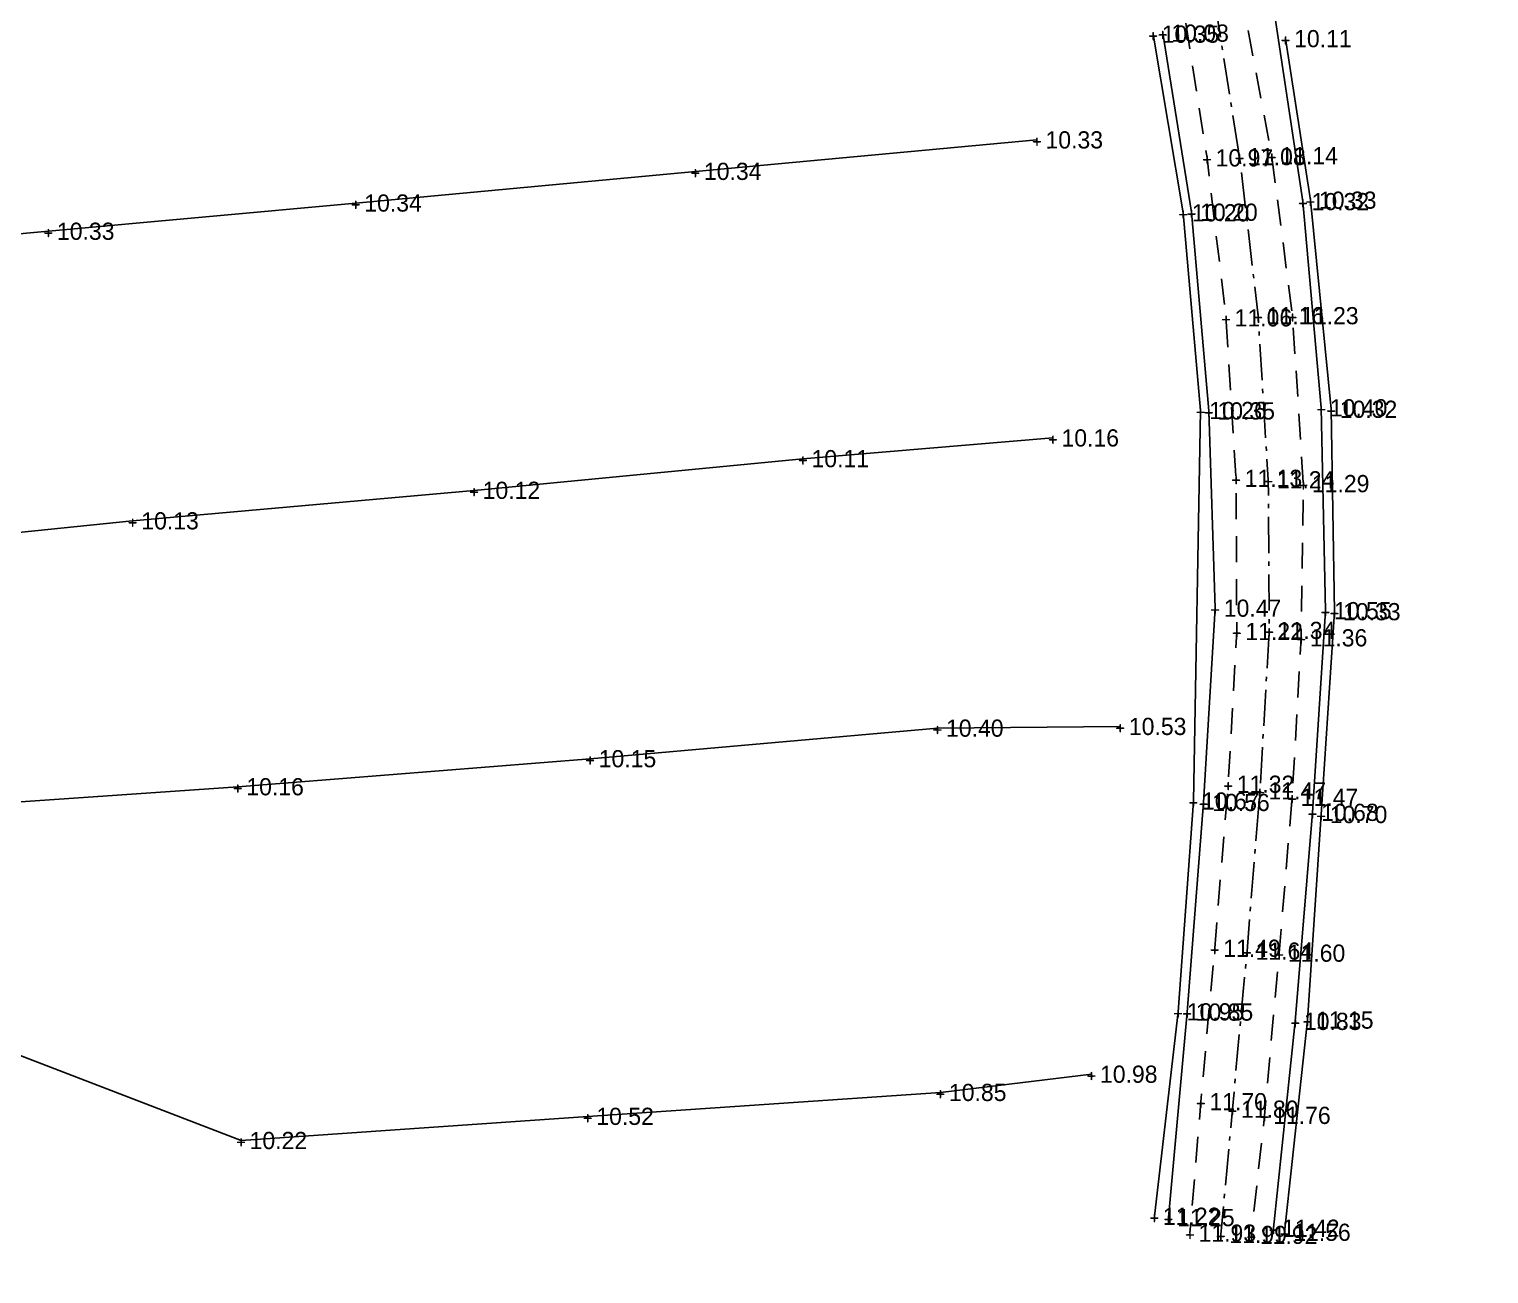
# Model space of a CAD drawing. Header units: metres. Extents: x 119225 to 119868, y 6148173 to 6148690.
# Drawn here: x 119689.7 to 119859.4, y 6148178.3 to 6148323 of the extents above; entities that cross this region are included whole.
import ezdxf
from ezdxf.enums import TextEntityAlignment as Align

# ---------------------------------------------------------------- set-up
doc = ezdxf.new("R2010")
doc.units = ezdxf.units.M
doc.linetypes.add('BH90_KBK', pattern=[5, 3, -2])
doc.linetypes.add('BH90_VAGMITT', pattern=[6.7, 4.2, -1, 0.5, -1])
doc.layers.get('0').update_dxf_attribs({"linetype": 'CONTINUOUS'})
for name, color, linetype in [('TERR_ATL', 12, 'CONTINUOUS'), ('TERR_DIB', 12, 'CONTINUOUS'), ('TERR_SLK', 12, 'CONTINUOUS'), ('VAG_VKA', 12, 'BH90_KBK'), ('VAG_VM', 12, 'BH90_VAGMITT'), ('Z_bef', 4, 'CONTINUOUS')]:
    doc.layers.add(name, color=color, linetype=linetype)
doc.styles.add('FISO', font='FISO')
doc.styles.add('ISO', font='ISO')

# ---------------------------------------------------------------- blocks, each defined once
blk = doc.blocks.new('_MPLUSZH')
at = {"color": 1, "style": 'ISO'}
blk.add_text('+', height=2, dxfattribs=at).set_placement((0, 0), align=Align.MIDDLE)
at = {"style": 'FISO'}
blk.add_attdef('PLUSHÖJD', (1, -1), '', height=2, dxfattribs=at)

msp = doc.modelspace()

# ---------------------------------------------------------------- linework, layer by layer
at = {"layer": 'TERR_ATL', "extrusion": (1.41091e-08, -2.66725e-08, 1), "flags": 128}
for points in [[(119414.51, 6148309.39), (119452.93, 6148312.92), (119490.48, 6148316.19), (119529.42, 6148319.39), (119566.9, 6148322.82), (119604.76, 6148326.31), (119642.54, 6148329.67), (119680.36, 6148333.01), (119717.98, 6148336.84), (119755.37, 6148340.06), (119792.83, 6148343.95)], [(119806.88, 6148310.16), (119767.15, 6148306.5), (119727.64, 6148302.82), (119691.89, 6148299.54), (119654.61, 6148296.13), (119616.96, 6148292.75), (119578.58, 6148289.49), (119539.27, 6148286.03), (119501.32, 6148282.36), (119463.14, 6148279.07), (119425.88, 6148275.74)], [(119455.37, 6148243.8), (119495.41, 6148247.23), (119544.82, 6148251.55), (119584.05, 6148255.15), (119623.28, 6148258.6), (119662.62, 6148261.87), (119701.69, 6148265.86), (119741.41, 6148269.41), (119779.66, 6148273.1), (119808.74, 6148275.51)], [(119816.57, 6148241.97), (119795.31, 6148241.77), (119754.91, 6148238.22), (119713.92, 6148234.96), (119672.91, 6148232.12), (119632.06, 6148228.24), (119593.03, 6148225.22), (119552.91, 6148222.26), (119513.7, 6148219.09), (119474.7, 6148216.51)], [(119474.62, 6148178.34), (119513.39, 6148189.56), (119553.22, 6148197.99), (119593.2, 6148205.1), (119631.6, 6148209.45), (119670.44, 6148210.69), (119714.3, 6148193.83), (119754.63, 6148196.63), (119795.65, 6148199.42), (119813.22, 6148201.54)]]:
    msp.add_lwpolyline(points, dxfattribs=at)
at = {"layer": 'TERR_DIB', "extrusion": (1.41091e-08, -2.66725e-08, 1), "flags": 128}
for points in [[(119834.4, 6148183.63), (119836.94, 6148207.68), (119838.94, 6148231.98), (119840.44, 6148255.43), (119839.96, 6148279.01), (119837.82, 6148302.98), (119834.56, 6148324.59), (119835.91, 6148325.52), (119840.81, 6148327.65), (119849.36, 6148329.11), (119859.45, 6148330.16)], [(119822.18, 6148184.87), (119824.35, 6148208.76), (119826.27, 6148233.13), (119827.61, 6148255.72), (119826.87, 6148278.65), (119824.87, 6148301.75), (119821.52, 6148322.57)]]:
    msp.add_lwpolyline(points, dxfattribs=at)
at = {"layer": 'TERR_SLK', "extrusion": (1.41091e-08, -2.66725e-08, 1), "flags": 128}
for points in [[(119820.4, 6148322.44), (119823.9, 6148301.68), (119825.92, 6148278.7), (119825.08, 6148233.3), (119823.3, 6148208.79), (119820.54, 6148185.02)], [(119835.69, 6148183.16), (119838.35, 6148207.83), (119839.94, 6148231.73), (119841.49, 6148255.3), (119841.11, 6148278.84), (119838.69, 6148303.15), (119835.8, 6148321.93)]]:
    msp.add_lwpolyline(points, dxfattribs=at)
at = {"layer": 'VAG_VKA', "extrusion": (1.41091e-08, -2.66725e-08, 1), "flags": 128}
for points in [[(119718.17, 6148530.91), (119728.39, 6148515.21), (119739.47, 6148499.01), (119752.7, 6148480.14), (119763.32, 6148465.06), (119774.38, 6148448.76), (119784.43, 6148432.42), (119793.05, 6148416.58), (119801.15, 6148399.1), (119808.47, 6148380.56), (119814.47, 6148362.64), (119819.49, 6148345.41), (119823.41, 6148326.98), (119824.14, 6148324.12), (119826.67, 6148308.07), (119828.88, 6148289.47), (119830.05, 6148270.81), (119830.13, 6148253.01), (119829.13, 6148235.25), (119827.56, 6148216.18), (119825.95, 6148198.34), (119824.68, 6148183.06)], [(119833.04, 6148452.36), (119819.3, 6148452.01), (119806.03, 6148449.62), (119796.61, 6148445.78), (119794.49, 6148444.41), (119793.12, 6148442.64), (119792.36, 6148440.93), (119791.5, 6148438.55), (119790.87, 6148436.53), (119800.14, 6148419.37), (119808.28, 6148401.65), (119815.9, 6148382.19), (119821.67, 6148364.78), (119827.01, 6148346.42), (119834.2, 6148308.32), (119836.61, 6148289.72), (119837.87, 6148270.2), (119837.62, 6148252.27), (119836.57, 6148233.73), (119835.06, 6148215.61), (119833.36, 6148196.75), (119831.82, 6148182.8)]]:
    msp.add_lwpolyline(points, dxfattribs=at)
at = {"layer": 'VAG_VM', "extrusion": (1.41091e-08, -2.66725e-08, 1), "flags": 128}
msp.add_lwpolyline([(119721.4, 6148532.87), (119731.69, 6148517.15), (119742.87, 6148500.8), (119755.85, 6148482.08), (119766.61, 6148466.79), (119777.5, 6148450.77), (119787.72, 6148434.23), (119796.7, 6148417.86), (119804.44, 6148400.97), (119812.2, 6148381.28), (119818.12, 6148363.66), (119823.19, 6148345.84), (119827.31, 6148327.97), (119830.45, 6148308.21), (119832.61, 6148289.72), (119833.79, 6148270.64), (119833.9, 6148253.13), (119832.82, 6148234.48), (119831.32, 6148215.85), (119829.62, 6148197.46), (119828.27, 6148182.9)], dxfattribs=at)

# ---------------------------------------------------------------- block references
at = {"layer": 'Z_bef', "extrusion": (1.41091e-08, -2.66725e-08, 1)}
ref = msp.add_blockref('_MPLUSZH', (119820.4, 6148322.44, -0.16), dxfattribs=dict(at, xscale=0.9999947511315105, yscale=0.9999947511315105, zscale=0.9999947511315105, rotation=0.0449887309207433))
ref.add_attrib('PLUSHÖJD', '10.35', (119821.4, 6148321.45, -0.16), dxfattribs={"layer": '0', "extrusion": (1.41091e-08, -2.66725e-08, 1), "height": 2, "rotation": 0.045, "style": 'FISO', "oblique": 360})
ref = msp.add_blockref('_MPLUSZH', (119821.52, 6148322.57, -0.16), dxfattribs=dict(at, xscale=0.9999947511315105, yscale=0.9999947511315105, zscale=0.9999947511315105, rotation=0.0449887309207433))
ref.add_attrib('PLUSHÖJD', '10.08', (119822.52, 6148321.57, -0.16), dxfattribs={"layer": '0', "extrusion": (1.41091e-08, -2.66725e-08, 1), "height": 2, "rotation": 0.045, "style": 'FISO', "oblique": 360})
ref = msp.add_blockref('_MPLUSZH', (119835.8, 6148321.93, -0.16), dxfattribs=dict(at, xscale=0.9999947511315105, yscale=0.9999947511315105, zscale=0.9999947511315105, rotation=0.0449887309207433))
ref.add_attrib('PLUSHÖJD', '10.11', (119836.8, 6148320.93, -0.16), dxfattribs={"layer": '0', "extrusion": (1.41091e-08, -2.66725e-08, 1), "height": 2, "rotation": 0.045, "style": 'FISO', "oblique": 360})
ref = msp.add_blockref('_MPLUSZH', (119806.88, 6148310.16, -0.16), dxfattribs=dict(at, xscale=0.9999947511315105, yscale=0.9999947511315105, zscale=0.9999947511315105, rotation=0.0449887309207433))
ref.add_attrib('PLUSHÖJD', '10.33', (119807.88, 6148309.16, -0.16), dxfattribs={"layer": '0', "extrusion": (1.41091e-08, -2.66725e-08, 1), "height": 2, "rotation": 0.045, "style": 'FISO', "oblique": 360})
ref = msp.add_blockref('_MPLUSZH', (119826.67, 6148308.07, -0.16), dxfattribs=dict(at, xscale=0.9999947511315105, yscale=0.9999947511315105, zscale=0.9999947511315105, rotation=0.0449887309207433))
ref.add_attrib('PLUSHÖJD', '10.97', (119827.67, 6148307.07, -0.16), dxfattribs={"layer": '0', "extrusion": (1.41091e-08, -2.66725e-08, 1), "height": 2, "rotation": 0.045, "style": 'FISO', "oblique": 360})
ref = msp.add_blockref('_MPLUSZH', (119830.45, 6148308.21, -0.16), dxfattribs=dict(at, xscale=0.9999947511315105, yscale=0.9999947511315105, zscale=0.9999947511315105, rotation=0.0449887309207433))
ref.add_attrib('PLUSHÖJD', '11.08', (119831.45, 6148307.21, -0.16), dxfattribs={"layer": '0', "extrusion": (1.41091e-08, -2.66725e-08, 1), "height": 2, "rotation": 0.045, "style": 'FISO', "oblique": 360})
ref = msp.add_blockref('_MPLUSZH', (119834.2, 6148308.32, -0.16), dxfattribs=dict(at, xscale=0.9999947511315105, yscale=0.9999947511315105, zscale=0.9999947511315105, rotation=0.0449887309207433))
ref.add_attrib('PLUSHÖJD', '11.14', (119835.2, 6148307.32, -0.16), dxfattribs={"layer": '0', "extrusion": (1.41091e-08, -2.66725e-08, 1), "height": 2, "rotation": 0.045, "style": 'FISO', "oblique": 360})
ref = msp.add_blockref('_MPLUSZH', (119767.15, 6148306.5, -0.16), dxfattribs=dict(at, xscale=0.9999947511315105, yscale=0.9999947511315105, zscale=0.9999947511315105, rotation=0.0449887309207433))
ref.add_attrib('PLUSHÖJD', '10.34', (119768.15, 6148305.5, -0.16), dxfattribs={"layer": '0', "extrusion": (1.41091e-08, -2.66725e-08, 1), "height": 2, "rotation": 0.045, "style": 'FISO', "oblique": 360})
ref = msp.add_blockref('_MPLUSZH', (119727.64, 6148302.82, -0.16), dxfattribs=dict(at, xscale=0.9999947511315105, yscale=0.9999947511315105, zscale=0.9999947511315105, rotation=0.0449887309207433))
ref.add_attrib('PLUSHÖJD', '10.34', (119728.64, 6148301.82, -0.16), dxfattribs={"layer": '0', "extrusion": (1.41091e-08, -2.66725e-08, 1), "height": 2, "rotation": 0.045, "style": 'FISO', "oblique": 360})
ref = msp.add_blockref('_MPLUSZH', (119837.82, 6148302.98, -0.16), dxfattribs=dict(at, xscale=0.9999947511315105, yscale=0.9999947511315105, zscale=0.9999947511315105, rotation=0.0449887309207433))
ref.add_attrib('PLUSHÖJD', '10.32', (119838.83, 6148301.98, -0.16), dxfattribs={"layer": '0', "extrusion": (1.41091e-08, -2.66725e-08, 1), "height": 2, "rotation": 0.045, "style": 'FISO', "oblique": 360})
ref = msp.add_blockref('_MPLUSZH', (119838.69, 6148303.15, -0.16), dxfattribs=dict(at, xscale=0.9999947511315105, yscale=0.9999947511315105, zscale=0.9999947511315105, rotation=0.0449887309207433))
ref.add_attrib('PLUSHÖJD', '10.33', (119839.69, 6148302.15, -0.16), dxfattribs={"layer": '0', "extrusion": (1.41091e-08, -2.66725e-08, 1), "height": 2, "rotation": 0.045, "style": 'FISO', "oblique": 360})
ref = msp.add_blockref('_MPLUSZH', (119823.9, 6148301.68, -0.16), dxfattribs=dict(at, xscale=0.9999947511315105, yscale=0.9999947511315105, zscale=0.9999947511315105, rotation=0.0449887309207433))
ref.add_attrib('PLUSHÖJD', '10.20', (119824.9, 6148300.68, -0.16), dxfattribs={"layer": '0', "extrusion": (1.41091e-08, -2.66725e-08, 1), "height": 2, "rotation": 0.045, "style": 'FISO', "oblique": 360})
ref = msp.add_blockref('_MPLUSZH', (119824.87, 6148301.75, -0.16), dxfattribs=dict(at, xscale=0.9999947511315105, yscale=0.9999947511315105, zscale=0.9999947511315105, rotation=0.0449887309207433))
ref.add_attrib('PLUSHÖJD', '10.20', (119825.87, 6148300.75, -0.16), dxfattribs={"layer": '0', "extrusion": (1.41091e-08, -2.66725e-08, 1), "height": 2, "rotation": 0.045, "style": 'FISO', "oblique": 360})
ref = msp.add_blockref('_MPLUSZH', (119691.89, 6148299.54, -0.16), dxfattribs=dict(at, xscale=0.9999947511315105, yscale=0.9999947511315105, zscale=0.9999947511315105, rotation=0.0449887309207433))
ref.add_attrib('PLUSHÖJD', '10.33', (119692.89, 6148298.54, -0.16), dxfattribs={"layer": '0', "extrusion": (1.41091e-08, -2.66725e-08, 1), "height": 2, "rotation": 0.045, "style": 'FISO', "oblique": 360})
ref = msp.add_blockref('_MPLUSZH', (119828.88, 6148289.47, -0.16), dxfattribs=dict(at, xscale=0.9999947511315105, yscale=0.9999947511315105, zscale=0.9999947511315105, rotation=0.0449887309207433))
ref.add_attrib('PLUSHÖJD', '11.06', (119829.88, 6148288.47, -0.16), dxfattribs={"layer": '0', "extrusion": (1.41091e-08, -2.66725e-08, 1), "height": 2, "rotation": 0.045, "style": 'FISO', "oblique": 360})
ref = msp.add_blockref('_MPLUSZH', (119832.61, 6148289.72, -0.16), dxfattribs=dict(at, xscale=0.9999947511315105, yscale=0.9999947511315105, zscale=0.9999947511315105, rotation=0.0449887309207433))
ref.add_attrib('PLUSHÖJD', '11.16', (119833.61, 6148288.72, -0.16), dxfattribs={"layer": '0', "extrusion": (1.41091e-08, -2.66725e-08, 1), "height": 2, "rotation": 0.045, "style": 'FISO', "oblique": 360})
ref = msp.add_blockref('_MPLUSZH', (119836.61, 6148289.72, -0.16), dxfattribs=dict(at, xscale=0.9999947511315105, yscale=0.9999947511315105, zscale=0.9999947511315105, rotation=0.0449887309207433))
ref.add_attrib('PLUSHÖJD', '11.23', (119837.61, 6148288.72, -0.16), dxfattribs={"layer": '0', "extrusion": (1.41091e-08, -2.66725e-08, 1), "height": 2, "rotation": 0.045, "style": 'FISO', "oblique": 360})
ref = msp.add_blockref('_MPLUSZH', (119825.92, 6148278.7, -0.16), dxfattribs=dict(at, xscale=0.9999947511315105, yscale=0.9999947511315105, zscale=0.9999947511315105, rotation=0.0449887309207433))
ref.add_attrib('PLUSHÖJD', '10.26', (119826.92, 6148277.7, -0.16), dxfattribs={"layer": '0', "extrusion": (1.41091e-08, -2.66725e-08, 1), "height": 2, "rotation": 0.045, "style": 'FISO', "oblique": 360})
ref = msp.add_blockref('_MPLUSZH', (119826.87, 6148278.65, -0.16), dxfattribs=dict(at, xscale=0.9999947511315105, yscale=0.9999947511315105, zscale=0.9999947511315105, rotation=0.0449887309207433))
ref.add_attrib('PLUSHÖJD', '10.35', (119827.88, 6148277.65, -0.16), dxfattribs={"layer": '0', "extrusion": (1.41091e-08, -2.66725e-08, 1), "height": 2, "rotation": 0.045, "style": 'FISO', "oblique": 360})
ref = msp.add_blockref('_MPLUSZH', (119839.96, 6148279.01, -0.16), dxfattribs=dict(at, xscale=0.9999947511315105, yscale=0.9999947511315105, zscale=0.9999947511315105, rotation=0.0449887309207433))
ref.add_attrib('PLUSHÖJD', '10.40', (119840.96, 6148278.01, -0.16), dxfattribs={"layer": '0', "extrusion": (1.41091e-08, -2.66725e-08, 1), "height": 2, "rotation": 0.045, "style": 'FISO', "oblique": 360})
ref = msp.add_blockref('_MPLUSZH', (119841.11, 6148278.84, -0.16), dxfattribs=dict(at, xscale=0.9999947511315105, yscale=0.9999947511315105, zscale=0.9999947511315105, rotation=0.0449887309207433))
ref.add_attrib('PLUSHÖJD', '10.32', (119842.11, 6148277.84, -0.16), dxfattribs={"layer": '0', "extrusion": (1.41091e-08, -2.66725e-08, 1), "height": 2, "rotation": 0.045, "style": 'FISO', "oblique": 360})
ref = msp.add_blockref('_MPLUSZH', (119808.74, 6148275.51, -0.16), dxfattribs=dict(at, xscale=0.9999947511315105, yscale=0.9999947511315105, zscale=0.9999947511315105, rotation=0.0449887309207433))
ref.add_attrib('PLUSHÖJD', '10.16', (119809.74, 6148274.51, -0.16), dxfattribs={"layer": '0', "extrusion": (1.41091e-08, -2.66725e-08, 1), "height": 2, "rotation": 0.045, "style": 'FISO', "oblique": 360})
ref = msp.add_blockref('_MPLUSZH', (119779.66, 6148273.1, -0.16), dxfattribs=dict(at, xscale=0.9999947511315105, yscale=0.9999947511315105, zscale=0.9999947511315105, rotation=0.0449887309207433))
ref.add_attrib('PLUSHÖJD', '10.11', (119780.66, 6148272.1, -0.16), dxfattribs={"layer": '0', "extrusion": (1.41091e-08, -2.66725e-08, 1), "height": 2, "rotation": 0.045, "style": 'FISO', "oblique": 360})
ref = msp.add_blockref('_MPLUSZH', (119830.05, 6148270.81, -0.16), dxfattribs=dict(at, xscale=0.9999947511315105, yscale=0.9999947511315105, zscale=0.9999947511315105, rotation=0.0449887309207433))
ref.add_attrib('PLUSHÖJD', '11.13', (119831.05, 6148269.81, -0.16), dxfattribs={"layer": '0', "extrusion": (1.41091e-08, -2.66725e-08, 1), "height": 2, "rotation": 0.045, "style": 'FISO', "oblique": 360})
ref = msp.add_blockref('_MPLUSZH', (119833.79, 6148270.64, -0.16), dxfattribs=dict(at, xscale=0.9999947511315105, yscale=0.9999947511315105, zscale=0.9999947511315105, rotation=0.0449887309207433))
ref.add_attrib('PLUSHÖJD', '11.24', (119834.79, 6148269.64, -0.16), dxfattribs={"layer": '0', "extrusion": (1.41091e-08, -2.66725e-08, 1), "height": 2, "rotation": 0.045, "style": 'FISO', "oblique": 360})
ref = msp.add_blockref('_MPLUSZH', (119837.87, 6148270.2, -0.16), dxfattribs=dict(at, xscale=0.9999947511315105, yscale=0.9999947511315105, zscale=0.9999947511315105, rotation=0.0449887309207433))
ref.add_attrib('PLUSHÖJD', '11.29', (119838.87, 6148269.2, -0.16), dxfattribs={"layer": '0', "extrusion": (1.41091e-08, -2.66725e-08, 1), "height": 2, "rotation": 0.045, "style": 'FISO', "oblique": 360})
ref = msp.add_blockref('_MPLUSZH', (119741.41, 6148269.41, -0.16), dxfattribs=dict(at, xscale=0.9999947511315105, yscale=0.9999947511315105, zscale=0.9999947511315105, rotation=0.0449887309207433))
ref.add_attrib('PLUSHÖJD', '10.12', (119742.41, 6148268.42, -0.16), dxfattribs={"layer": '0', "extrusion": (1.41091e-08, -2.66725e-08, 1), "height": 2, "rotation": 0.045, "style": 'FISO', "oblique": 360})
ref = msp.add_blockref('_MPLUSZH', (119701.69, 6148265.86, -0.16), dxfattribs=dict(at, xscale=0.9999947511315105, yscale=0.9999947511315105, zscale=0.9999947511315105, rotation=0.0449887309207433))
ref.add_attrib('PLUSHÖJD', '10.13', (119702.7, 6148264.87, -0.16), dxfattribs={"layer": '0', "extrusion": (1.41091e-08, -2.66725e-08, 1), "height": 2, "rotation": 0.045, "style": 'FISO', "oblique": 360})
ref = msp.add_blockref('_MPLUSZH', (119827.61, 6148255.72, -0.16), dxfattribs=dict(at, xscale=0.9999947511315105, yscale=0.9999947511315105, zscale=0.9999947511315105, rotation=0.0449887309207433))
ref.add_attrib('PLUSHÖJD', '10.47', (119828.62, 6148254.72, -0.16), dxfattribs={"layer": '0', "extrusion": (1.41091e-08, -2.66725e-08, 1), "height": 2, "rotation": 0.045, "style": 'FISO', "oblique": 360})
ref = msp.add_blockref('_MPLUSZH', (119840.44, 6148255.43, -0.16), dxfattribs=dict(at, xscale=0.9999947511315105, yscale=0.9999947511315105, zscale=0.9999947511315105, rotation=0.0449887309207433))
ref.add_attrib('PLUSHÖJD', '10.55', (119841.44, 6148254.43, -0.16), dxfattribs={"layer": '0', "extrusion": (1.41091e-08, -2.66725e-08, 1), "height": 2, "rotation": 0.045, "style": 'FISO', "oblique": 360})
ref = msp.add_blockref('_MPLUSZH', (119841.49, 6148255.3, -0.16), dxfattribs=dict(at, xscale=0.9999947511315105, yscale=0.9999947511315105, zscale=0.9999947511315105, rotation=0.0449887309207433))
ref.add_attrib('PLUSHÖJD', '10.33', (119842.49, 6148254.31, -0.16), dxfattribs={"layer": '0', "extrusion": (1.41091e-08, -2.66725e-08, 1), "height": 2, "rotation": 0.045, "style": 'FISO', "oblique": 360})
ref = msp.add_blockref('_MPLUSZH', (119830.13, 6148253.01, -0.16), dxfattribs=dict(at, xscale=0.9999947511315105, yscale=0.9999947511315105, zscale=0.9999947511315105, rotation=0.0449887309207433))
ref.add_attrib('PLUSHÖJD', '11.22', (119831.13, 6148252.01, -0.16), dxfattribs={"layer": '0', "extrusion": (1.41091e-08, -2.66725e-08, 1), "height": 2, "rotation": 0.045, "style": 'FISO', "oblique": 360})
ref = msp.add_blockref('_MPLUSZH', (119833.9, 6148253.13, -0.16), dxfattribs=dict(at, xscale=0.9999947511315105, yscale=0.9999947511315105, zscale=0.9999947511315105, rotation=0.0449887309207433))
ref.add_attrib('PLUSHÖJD', '11.34', (119834.9, 6148252.13, -0.16), dxfattribs={"layer": '0', "extrusion": (1.41091e-08, -2.66725e-08, 1), "height": 2, "rotation": 0.045, "style": 'FISO', "oblique": 360})
ref = msp.add_blockref('_MPLUSZH', (119837.62, 6148252.27, -0.16), dxfattribs=dict(at, xscale=0.9999947511315105, yscale=0.9999947511315105, zscale=0.9999947511315105, rotation=0.0449887309207433))
ref.add_attrib('PLUSHÖJD', '11.36', (119838.62, 6148251.27, -0.16), dxfattribs={"layer": '0', "extrusion": (1.41091e-08, -2.66725e-08, 1), "height": 2, "rotation": 0.045, "style": 'FISO', "oblique": 360})
ref = msp.add_blockref('_MPLUSZH', (119795.31, 6148241.77, -0.16), dxfattribs=dict(at, xscale=0.9999947511315105, yscale=0.9999947511315105, zscale=0.9999947511315105, rotation=0.0449887309207433))
ref.add_attrib('PLUSHÖJD', '10.40', (119796.31, 6148240.77, -0.16), dxfattribs={"layer": '0', "extrusion": (1.41091e-08, -2.66725e-08, 1), "height": 2, "rotation": 0.045, "style": 'FISO', "oblique": 360})
ref = msp.add_blockref('_MPLUSZH', (119816.57, 6148241.97, -0.16), dxfattribs=dict(at, xscale=0.9999947511315105, yscale=0.9999947511315105, zscale=0.9999947511315105, rotation=0.0449887309207433))
ref.add_attrib('PLUSHÖJD', '10.53', (119817.58, 6148240.97, -0.16), dxfattribs={"layer": '0', "extrusion": (1.41091e-08, -2.66725e-08, 1), "height": 2, "rotation": 0.045, "style": 'FISO', "oblique": 360})
ref = msp.add_blockref('_MPLUSZH', (119754.91, 6148238.22, -0.16), dxfattribs=dict(at, xscale=0.9999947511315105, yscale=0.9999947511315105, zscale=0.9999947511315105, rotation=0.0449887309207433))
ref.add_attrib('PLUSHÖJD', '10.15', (119755.91, 6148237.22, -0.16), dxfattribs={"layer": '0', "extrusion": (1.41091e-08, -2.66725e-08, 1), "height": 2, "rotation": 0.045, "style": 'FISO', "oblique": 360})
ref = msp.add_blockref('_MPLUSZH', (119713.92, 6148234.96, -0.16), dxfattribs=dict(at, xscale=0.9999947511315105, yscale=0.9999947511315105, zscale=0.9999947511315105, rotation=0.0449887309207433))
ref.add_attrib('PLUSHÖJD', '10.16', (119714.92, 6148233.96, -0.16), dxfattribs={"layer": '0', "extrusion": (1.41091e-08, -2.66725e-08, 1), "height": 2, "rotation": 0.045, "style": 'FISO', "oblique": 360})
ref = msp.add_blockref('_MPLUSZH', (119829.13, 6148235.25, -0.16), dxfattribs=dict(at, xscale=0.9999947511315105, yscale=0.9999947511315105, zscale=0.9999947511315105, rotation=0.0449887309207433))
ref.add_attrib('PLUSHÖJD', '11.32', (119830.13, 6148234.25, -0.16), dxfattribs={"layer": '0', "extrusion": (1.41091e-08, -2.66725e-08, 1), "height": 2, "rotation": 0.045, "style": 'FISO', "oblique": 360})
ref = msp.add_blockref('_MPLUSZH', (119832.82, 6148234.48, -0.16), dxfattribs=dict(at, xscale=0.9999947511315105, yscale=0.9999947511315105, zscale=0.9999947511315105, rotation=0.0449887309207433))
ref.add_attrib('PLUSHÖJD', '11.47', (119833.82, 6148233.48, -0.16), dxfattribs={"layer": '0', "extrusion": (1.41091e-08, -2.66725e-08, 1), "height": 2, "rotation": 0.045, "style": 'FISO', "oblique": 360})
ref = msp.add_blockref('_MPLUSZH', (119825.08, 6148233.3, -0.16), dxfattribs=dict(at, xscale=0.9999947511315105, yscale=0.9999947511315105, zscale=0.9999947511315105, rotation=0.0449887309207433))
ref.add_attrib('PLUSHÖJD', '10.67', (119826.09, 6148232.3, -0.16), dxfattribs={"layer": '0', "extrusion": (1.41091e-08, -2.66725e-08, 1), "height": 2, "rotation": 0.045, "style": 'FISO', "oblique": 360})
ref = msp.add_blockref('_MPLUSZH', (119826.27, 6148233.13, -0.16), dxfattribs=dict(at, xscale=0.9999947511315105, yscale=0.9999947511315105, zscale=0.9999947511315105, rotation=0.0449887309207433))
ref.add_attrib('PLUSHÖJD', '10.56', (119827.27, 6148232.13, -0.16), dxfattribs={"layer": '0', "extrusion": (1.41091e-08, -2.66725e-08, 1), "height": 2, "rotation": 0.045, "style": 'FISO', "oblique": 360})
ref = msp.add_blockref('_MPLUSZH', (119836.57, 6148233.73, -0.16), dxfattribs=dict(at, xscale=0.9999947511315105, yscale=0.9999947511315105, zscale=0.9999947511315105, rotation=0.0449887309207433))
ref.add_attrib('PLUSHÖJD', '11.47', (119837.57, 6148232.73, -0.16), dxfattribs={"layer": '0', "extrusion": (1.41091e-08, -2.66725e-08, 1), "height": 2, "rotation": 0.045, "style": 'FISO', "oblique": 360})
ref = msp.add_blockref('_MPLUSZH', (119838.94, 6148231.98, -0.16), dxfattribs=dict(at, xscale=0.9999947511315105, yscale=0.9999947511315105, zscale=0.9999947511315105, rotation=0.0449887309207433))
ref.add_attrib('PLUSHÖJD', '10.68', (119839.94, 6148230.98, -0.16), dxfattribs={"layer": '0', "extrusion": (1.41091e-08, -2.66725e-08, 1), "height": 2, "rotation": 0.045, "style": 'FISO', "oblique": 360})
ref = msp.add_blockref('_MPLUSZH', (119839.94, 6148231.73, -0.16), dxfattribs=dict(at, xscale=0.9999947511315105, yscale=0.9999947511315105, zscale=0.9999947511315105, rotation=0.0449887309207433))
ref.add_attrib('PLUSHÖJD', '10.70', (119840.95, 6148230.73, -0.16), dxfattribs={"layer": '0', "extrusion": (1.41091e-08, -2.66725e-08, 1), "height": 2, "rotation": 0.045, "style": 'FISO', "oblique": 360})
ref = msp.add_blockref('_MPLUSZH', (119827.56, 6148216.18, -0.16), dxfattribs=dict(at, xscale=0.9999947511315105, yscale=0.9999947511315105, zscale=0.9999947511315105, rotation=0.0449887309207433))
ref.add_attrib('PLUSHÖJD', '11.49', (119828.56, 6148215.18, -0.16), dxfattribs={"layer": '0', "extrusion": (1.41091e-08, -2.66725e-08, 1), "height": 2, "rotation": 0.045, "style": 'FISO', "oblique": 360})
ref = msp.add_blockref('_MPLUSZH', (119831.32, 6148215.85, -0.16), dxfattribs=dict(at, xscale=0.9999947511315105, yscale=0.9999947511315105, zscale=0.9999947511315105, rotation=0.0449887309207433))
ref.add_attrib('PLUSHÖJD', '11.64', (119832.32, 6148214.85, -0.16), dxfattribs={"layer": '0', "extrusion": (1.41091e-08, -2.66725e-08, 1), "height": 2, "rotation": 0.045, "style": 'FISO', "oblique": 360})
ref = msp.add_blockref('_MPLUSZH', (119835.06, 6148215.61, -0.16), dxfattribs=dict(at, xscale=0.9999947511315105, yscale=0.9999947511315105, zscale=0.9999947511315105, rotation=0.0449887309207433))
ref.add_attrib('PLUSHÖJD', '11.60', (119836.06, 6148214.61, -0.16), dxfattribs={"layer": '0', "extrusion": (1.41091e-08, -2.66725e-08, 1), "height": 2, "rotation": 0.045, "style": 'FISO', "oblique": 360})
ref = msp.add_blockref('_MPLUSZH', (119823.3, 6148208.79, -0.16), dxfattribs=dict(at, xscale=0.9999947511315105, yscale=0.9999947511315105, zscale=0.9999947511315105, rotation=0.0449887309207433))
ref.add_attrib('PLUSHÖJD', '10.95', (119824.31, 6148207.79, -0.16), dxfattribs={"layer": '0', "extrusion": (1.41091e-08, -2.66725e-08, 1), "height": 2, "rotation": 0.045, "style": 'FISO', "oblique": 360})
ref = msp.add_blockref('_MPLUSZH', (119824.35, 6148208.76, -0.16), dxfattribs=dict(at, xscale=0.9999947511315105, yscale=0.9999947511315105, zscale=0.9999947511315105, rotation=0.0449887309207433))
ref.add_attrib('PLUSHÖJD', '10.85', (119825.35, 6148207.76, -0.16), dxfattribs={"layer": '0', "extrusion": (1.41091e-08, -2.66725e-08, 1), "height": 2, "rotation": 0.045, "style": 'FISO', "oblique": 360})
ref = msp.add_blockref('_MPLUSZH', (119836.94, 6148207.68, -0.16), dxfattribs=dict(at, xscale=0.9999947511315105, yscale=0.9999947511315105, zscale=0.9999947511315105, rotation=0.0449887309207433))
ref.add_attrib('PLUSHÖJD', '10.83', (119837.94, 6148206.68, -0.16), dxfattribs={"layer": '0', "extrusion": (1.41091e-08, -2.66725e-08, 1), "height": 2, "rotation": 0.045, "style": 'FISO', "oblique": 360})
ref = msp.add_blockref('_MPLUSZH', (119838.35, 6148207.83, -0.16), dxfattribs=dict(at, xscale=0.9999947511315105, yscale=0.9999947511315105, zscale=0.9999947511315105, rotation=0.0449887309207433))
ref.add_attrib('PLUSHÖJD', '11.15', (119839.35, 6148206.83, -0.16), dxfattribs={"layer": '0', "extrusion": (1.41091e-08, -2.66725e-08, 1), "height": 2, "rotation": 0.045, "style": 'FISO', "oblique": 360})
ref = msp.add_blockref('_MPLUSZH', (119813.22, 6148201.54, -0.16), dxfattribs=dict(at, xscale=0.9999947511315105, yscale=0.9999947511315105, zscale=0.9999947511315105, rotation=0.0449887309207433))
ref.add_attrib('PLUSHÖJD', '10.98', (119814.22, 6148200.54, -0.16), dxfattribs={"layer": '0', "extrusion": (1.41091e-08, -2.66725e-08, 1), "height": 2, "rotation": 0.045, "style": 'FISO', "oblique": 360})
ref = msp.add_blockref('_MPLUSZH', (119795.65, 6148199.42, -0.16), dxfattribs=dict(at, xscale=0.9999947511315105, yscale=0.9999947511315105, zscale=0.9999947511315105, rotation=0.0449887309207433))
ref.add_attrib('PLUSHÖJD', '10.85', (119796.65, 6148198.42, -0.16), dxfattribs={"layer": '0', "extrusion": (1.41091e-08, -2.66725e-08, 1), "height": 2, "rotation": 0.045, "style": 'FISO', "oblique": 360})
ref = msp.add_blockref('_MPLUSZH', (119825.95, 6148198.34, -0.16), dxfattribs=dict(at, xscale=0.9999947511315105, yscale=0.9999947511315105, zscale=0.9999947511315105, rotation=0.0449887309207433))
ref.add_attrib('PLUSHÖJD', '11.70', (119826.95, 6148197.34, -0.16), dxfattribs={"layer": '0', "extrusion": (1.41091e-08, -2.66725e-08, 1), "height": 2, "rotation": 0.045, "style": 'FISO', "oblique": 360})
ref = msp.add_blockref('_MPLUSZH', (119754.63, 6148196.63, -0.16), dxfattribs=dict(at, xscale=0.9999947511315105, yscale=0.9999947511315105, zscale=0.9999947511315105, rotation=0.0449887309207433))
ref.add_attrib('PLUSHÖJD', '10.52', (119755.63, 6148195.64, -0.16), dxfattribs={"layer": '0', "extrusion": (1.41091e-08, -2.66725e-08, 1), "height": 2, "rotation": 0.045, "style": 'FISO', "oblique": 360})
ref = msp.add_blockref('_MPLUSZH', (119829.62, 6148197.46, -0.16), dxfattribs=dict(at, xscale=0.9999947511315105, yscale=0.9999947511315105, zscale=0.9999947511315105, rotation=0.0449887309207433))
ref.add_attrib('PLUSHÖJD', '11.80', (119830.62, 6148196.47, -0.16), dxfattribs={"layer": '0', "extrusion": (1.41091e-08, -2.66725e-08, 1), "height": 2, "rotation": 0.045, "style": 'FISO', "oblique": 360})
ref = msp.add_blockref('_MPLUSZH', (119833.36, 6148196.75, -0.16), dxfattribs=dict(at, xscale=0.9999947511315105, yscale=0.9999947511315105, zscale=0.9999947511315105, rotation=0.0449887309207433))
ref.add_attrib('PLUSHÖJD', '11.76', (119834.36, 6148195.75, -0.16), dxfattribs={"layer": '0', "extrusion": (1.41091e-08, -2.66725e-08, 1), "height": 2, "rotation": 0.045, "style": 'FISO', "oblique": 360})
ref = msp.add_blockref('_MPLUSZH', (119714.3, 6148193.83, -0.16), dxfattribs=dict(at, xscale=0.9999947511315105, yscale=0.9999947511315105, zscale=0.9999947511315105, rotation=0.0449887309207433))
ref.add_attrib('PLUSHÖJD', '10.22', (119715.3, 6148192.83, -0.16), dxfattribs={"layer": '0', "extrusion": (1.41091e-08, -2.66725e-08, 1), "height": 2, "rotation": 0.045, "style": 'FISO', "oblique": 360})
ref = msp.add_blockref('_MPLUSZH', (119820.54, 6148185.02, -0.16), dxfattribs=dict(at, xscale=0.9999947511315105, yscale=0.9999947511315105, zscale=0.9999947511315105, rotation=0.0449887309207433))
ref.add_attrib('PLUSHÖJD', '11.22', (119821.54, 6148184.02, -0.16), dxfattribs={"layer": '0', "extrusion": (1.41091e-08, -2.66725e-08, 1), "height": 2, "rotation": 0.045, "style": 'FISO', "oblique": 360})
ref = msp.add_blockref('_MPLUSZH', (119822.18, 6148184.87, -0.16), dxfattribs=dict(at, xscale=0.9999947511315105, yscale=0.9999947511315105, zscale=0.9999947511315105, rotation=0.0449887309207433))
ref.add_attrib('PLUSHÖJD', '11.25', (119823.19, 6148183.87, -0.16), dxfattribs={"layer": '0', "extrusion": (1.41091e-08, -2.66725e-08, 1), "height": 2, "rotation": 0.045, "style": 'FISO', "oblique": 360})
ref = msp.add_blockref('_MPLUSZH', (119824.68, 6148183.06, -0.16), dxfattribs=dict(at, xscale=0.9999947511315105, yscale=0.9999947511315105, zscale=0.9999947511315105, rotation=0.0449887309207433))
ref.add_attrib('PLUSHÖJD', '11.93', (119825.68, 6148182.06, -0.16), dxfattribs={"layer": '0', "extrusion": (1.41091e-08, -2.66725e-08, 1), "height": 2, "rotation": 0.045, "style": 'FISO', "oblique": 360})
ref = msp.add_blockref('_MPLUSZH', (119834.4, 6148183.63, -0.16), dxfattribs=dict(at, xscale=0.9999947511315105, yscale=0.9999947511315105, zscale=0.9999947511315105, rotation=0.0449887309207433))
ref.add_attrib('PLUSHÖJD', '11.42', (119835.4, 6148182.63, -0.16), dxfattribs={"layer": '0', "extrusion": (1.41091e-08, -2.66725e-08, 1), "height": 2, "rotation": 0.045, "style": 'FISO', "oblique": 360})
ref = msp.add_blockref('_MPLUSZH', (119835.69, 6148183.16, -0.16), dxfattribs=dict(at, xscale=0.9999947511315105, yscale=0.9999947511315105, zscale=0.9999947511315105, rotation=0.0449887309207433))
ref.add_attrib('PLUSHÖJD', '11.56', (119836.69, 6148182.16, -0.16), dxfattribs={"layer": '0', "extrusion": (1.41091e-08, -2.66725e-08, 1), "height": 2, "rotation": 0.045, "style": 'FISO', "oblique": 360})
ref = msp.add_blockref('_MPLUSZH', (119828.27, 6148182.9, -0.16), dxfattribs=dict(at, xscale=0.9999947511315105, yscale=0.9999947511315105, zscale=0.9999947511315105, rotation=0.0449887309207433))
ref.add_attrib('PLUSHÖJD', '11.99', (119829.27, 6148181.91, -0.16), dxfattribs={"layer": '0', "extrusion": (1.41091e-08, -2.66725e-08, 1), "height": 2, "rotation": 0.045, "style": 'FISO', "oblique": 360})
ref = msp.add_blockref('_MPLUSZH', (119831.82, 6148182.8, -0.16), dxfattribs=dict(at, xscale=0.9999947511315105, yscale=0.9999947511315105, zscale=0.9999947511315105, rotation=0.0449887309207433))
ref.add_attrib('PLUSHÖJD', '11.92', (119832.82, 6148181.81, -0.16), dxfattribs={"layer": '0', "extrusion": (1.41091e-08, -2.66725e-08, 1), "height": 2, "rotation": 0.045, "style": 'FISO', "oblique": 360})

doc.saveas('drawing.dxf')
